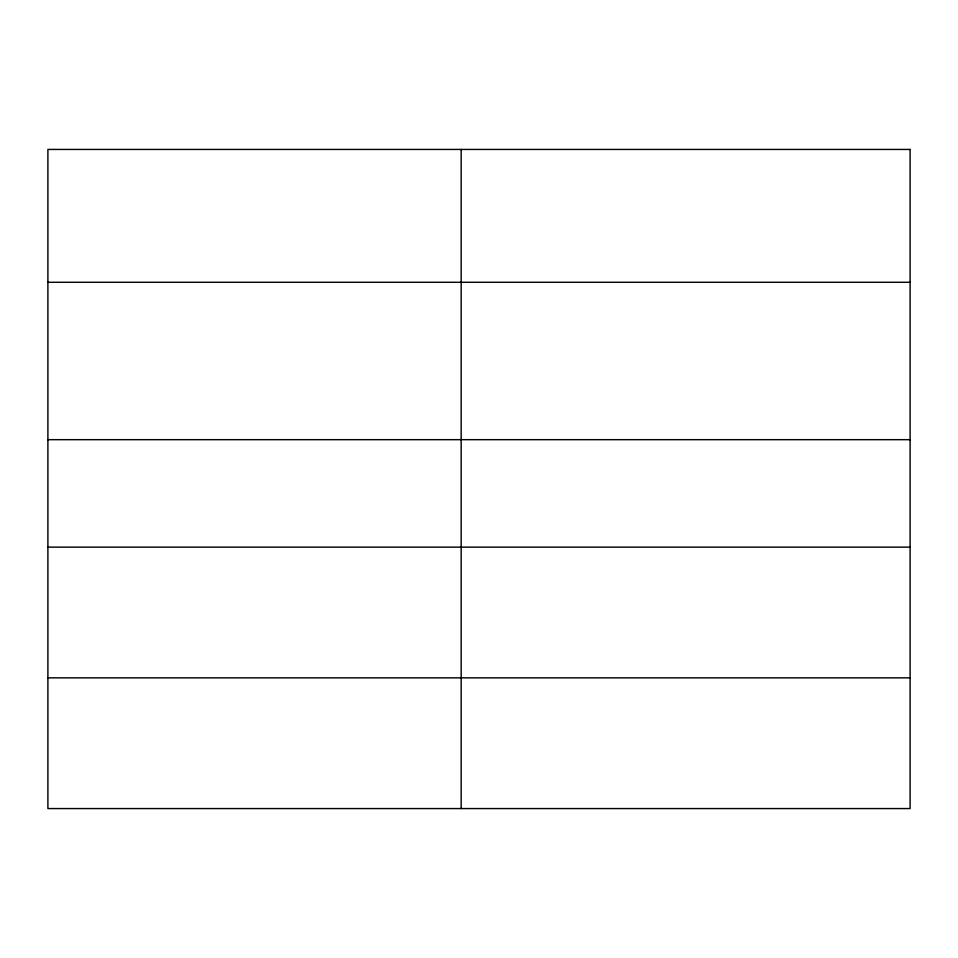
<?xml version="1.0" encoding="UTF-8"?>
<svg xmlns="http://www.w3.org/2000/svg" width="958" height="958" viewBox="0 0 958 958"><rect width="100%" height="100%" fill="white"/><g stroke="black" fill="none" stroke-linecap="round" stroke-linejoin="round"><path stroke-width="1.44" d="M47.9 282.287L910.1 282.287M47.9 439.674L910.1 439.674M47.9 547.138L910.1 547.138M47.9 677.845L910.1 677.845M461.169 149.436L461.169 808.564M910.1 149.436L47.9 149.436L47.9 808.564L910.1 808.564L910.1 149.436"/></g></svg>
